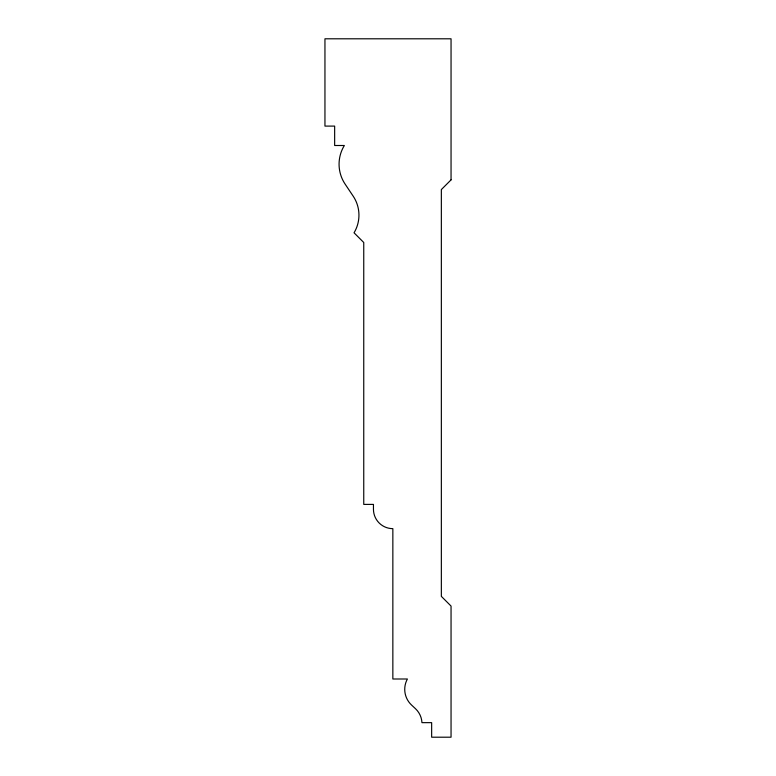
<?xml version="1.0" encoding="UTF-8"?>
<svg xmlns="http://www.w3.org/2000/svg" width="776" height="776" viewBox="0 0 776 776"><rect width="100%" height="100%" fill="white"/><g stroke="black" fill="none" stroke-linecap="round" stroke-linejoin="round"><path stroke-width="1.16" d="M451.05 179.867L441.35 189.567L441.35 596.366L451.05 606.066L451.05 737.2L431.65 737.2L431.65 722.65L421.95 722.65A20.457 20.457 0 0 0 415.48 708.701L411.561 705.044A21.437 21.437 0 0 1 407.4 679L392.85 679L392.85 528.65A19.4 19.4 0 0 1 373.45 509.25L373.45 504.4L363.75 504.4L363.75 242.5L354.05 232.8A34.212 34.212 0 0 0 353.167 196.134L345.116 184.106A35.764 35.764 0 0 1 344.35 145.5L334.65 145.5L334.65 126.1L324.95 126.1L324.95 38.8L451.05 38.8L451.05 179.867"/></g></svg>
